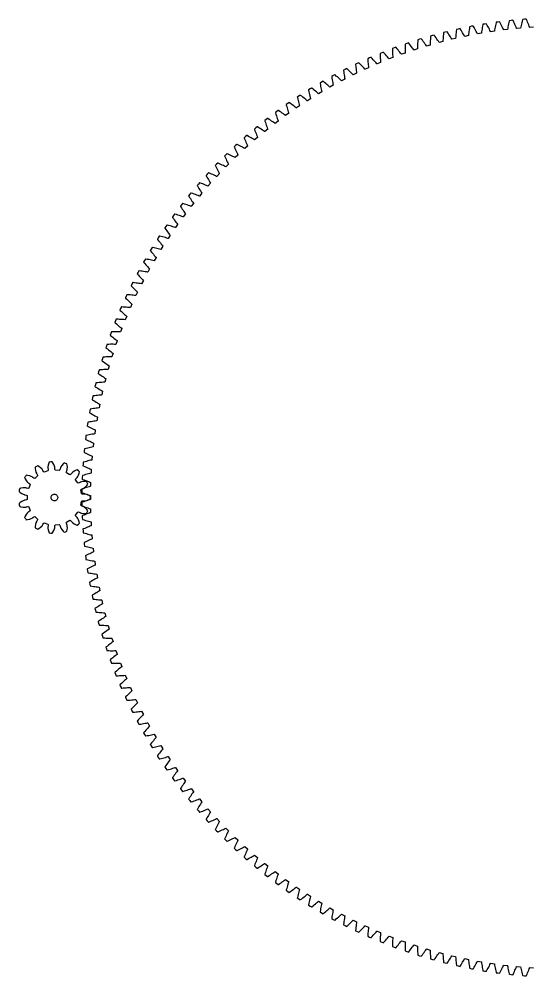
# Model space of a CAD drawing. Extents: x 274.8 to 331.4, y -24.9 to 28.2.
# Drawn here: x 274.8 to 303.1, y -24.8 to 28.1 of the extents above; entities that cross this region are included whole.
import ezdxf

# ---------------------------------------------------------------- set-up
doc = ezdxf.new("R2010")
doc.units = 0
doc.header["$MEASUREMENT"] = 0
doc.layers.add('OpenJsCad', color=7, linetype='CONTINUOUS')

msp = doc.modelspace()

# ---------------------------------------------------------------- linework, layer by layer
at = {"layer": 'OpenJsCad'}
msp.add_lwpolyline([(303.283, 27.675), (303.074, 27.661), (303.072, 27.663), (303.07, 27.668), (303.044, 27.733), (303.016, 27.803), (302.986, 27.875), (302.955, 27.948), (302.922, 28.023), (302.888, 28.1), (302.879, 28.12), (302.779, 28.114), (302.68, 28.104), (302.674, 28.084), (302.652, 28.003), (302.631, 27.923), (302.612, 27.846), (302.593, 27.771), (302.576, 27.697), (302.561, 27.629), (302.559, 27.624), (302.557, 27.622), (302.349, 27.603), (302.346, 27.605), (302.344, 27.609), (302.316, 27.673), (302.286, 27.743), (302.254, 27.814), (302.221, 27.886), (302.186, 27.96), (302.15, 28.036), (302.14, 28.055), (302.041, 28.046), (301.942, 28.035), (301.937, 28.014), (301.917, 27.932), (301.898, 27.852), (301.881, 27.774), (301.865, 27.698), (301.85, 27.624), (301.836, 27.555), (301.835, 27.551), (301.833, 27.548), (301.625, 27.524), (301.622, 27.526), (301.62, 27.53), (301.591, 27.594), (301.558, 27.662), (301.525, 27.732), (301.49, 27.803), (301.453, 27.877), (301.414, 27.951), (301.404, 27.97), (301.305, 27.959), (301.207, 27.944), (301.202, 27.923), (301.184, 27.841), (301.168, 27.76), (301.153, 27.682), (301.138, 27.606), (301.125, 27.531), (301.114, 27.462), (301.112, 27.457), (301.111, 27.455), (300.904, 27.424), (300.901, 27.426), (300.898, 27.43), (300.867, 27.493), (300.833, 27.561), (300.798, 27.63), (300.761, 27.7), (300.722, 27.772), (300.681, 27.846), (300.67, 27.865), (300.572, 27.85), (300.474, 27.833), (300.47, 27.812), (300.454, 27.729), (300.44, 27.648), (300.427, 27.57), (300.415, 27.493), (300.404, 27.418), (300.395, 27.349), (300.393, 27.344), (300.391, 27.342), (300.186, 27.305), (300.183, 27.307), (300.18, 27.311), (300.147, 27.373), (300.111, 27.439), (300.074, 27.507), (300.035, 27.577), (299.994, 27.648), (299.951, 27.72), (299.94, 27.739), (299.842, 27.722), (299.744, 27.702), (299.741, 27.68), (299.728, 27.597), (299.716, 27.516), (299.705, 27.437), (299.695, 27.36), (299.686, 27.285), (299.679, 27.215), (299.678, 27.211), (299.676, 27.208), (299.471, 27.166), (299.468, 27.168), (299.465, 27.171), (299.431, 27.233), (299.393, 27.298), (299.354, 27.365), (299.313, 27.433), (299.27, 27.503), (299.225, 27.574), (299.214, 27.593), (299.116, 27.573), (299.019, 27.55), (299.016, 27.528), (299.005, 27.445), (298.996, 27.364), (298.987, 27.284), (298.979, 27.207), (298.973, 27.132), (298.967, 27.062), (298.966, 27.057), (298.964, 27.055), (298.761, 27.007), (298.758, 27.008), (298.755, 27.012), (298.719, 27.072), (298.679, 27.137), (298.638, 27.202), (298.595, 27.27), (298.55, 27.338), (298.503, 27.408), (298.491, 27.426), (298.394, 27.403), (298.298, 27.378), (298.296, 27.356), (298.287, 27.273), (298.28, 27.191), (298.274, 27.112), (298.268, 27.034), (298.263, 26.959), (298.26, 26.889), (298.259, 26.884), (298.257, 26.881), (298.055, 26.828), (298.052, 26.829), (298.049, 26.833), (298.011, 26.892), (297.97, 26.955), (297.927, 27.02), (297.882, 27.086), (297.835, 27.153), (297.787, 27.222), (297.774, 27.239), (297.678, 27.214), (297.582, 27.186), (297.58, 27.164), (297.574, 27.08), (297.569, 26.999), (297.565, 26.919), (297.562, 26.841), (297.559, 26.766), (297.557, 26.696), (297.557, 26.691), (297.555, 26.688), (297.355, 26.629), (297.352, 26.631), (297.348, 26.634), (297.309, 26.692), (297.266, 26.754), (297.221, 26.818), (297.174, 26.882), (297.126, 26.948), (297.075, 27.016), (297.062, 27.033), (296.967, 27.005), (296.872, 26.974), (296.871, 26.952), (296.867, 26.868), (296.864, 26.786), (296.862, 26.707), (296.861, 26.629), (296.861, 26.554), (296.861, 26.483), (296.86, 26.478), (296.859, 26.476), (296.66, 26.411), (296.657, 26.412), (296.654, 26.416), (296.613, 26.473), (296.568, 26.534), (296.521, 26.596), (296.473, 26.659), (296.422, 26.724), (296.37, 26.79), (296.357, 26.806), (296.262, 26.776), (296.168, 26.742), (296.167, 26.721), (296.166, 26.637), (296.166, 26.555), (296.166, 26.475), (296.167, 26.397), (296.168, 26.322), (296.171, 26.252), (296.17, 26.247), (296.169, 26.244), (295.972, 26.174), (295.969, 26.175), (295.965, 26.178), (295.923, 26.234), (295.876, 26.294), (295.828, 26.355), (295.778, 26.417), (295.726, 26.48), (295.671, 26.544), (295.657, 26.56), (295.564, 26.527), (295.471, 26.491), (295.471, 26.469), (295.472, 26.385), (295.474, 26.303), (295.476, 26.224), (295.479, 26.146), (295.483, 26.071), (295.487, 26.001), (295.487, 25.996), (295.485, 25.993), (295.29, 25.917), (295.288, 25.918), (295.284, 25.922), (295.24, 25.976), (295.192, 26.035), (295.142, 26.094), (295.09, 26.155), (295.036, 26.216), (294.98, 26.279), (294.965, 26.295), (294.872, 26.259), (294.781, 26.22), (294.781, 26.199), (294.785, 26.115), (294.789, 26.033), (294.793, 25.953), (294.799, 25.876), (294.805, 25.801), (294.811, 25.731), (294.81, 25.726), (294.809, 25.723), (294.616, 25.642), (294.614, 25.643), (294.61, 25.646), (294.564, 25.7), (294.514, 25.756), (294.463, 25.814), (294.409, 25.873), (294.354, 25.934), (294.296, 25.995), (294.281, 26.01), (294.189, 25.972), (294.098, 25.931), (294.1, 25.909), (294.105, 25.825), (294.112, 25.743), (294.119, 25.664), (294.126, 25.587), (294.134, 25.512), (294.142, 25.442), (294.142, 25.437), (294.141, 25.434), (293.951, 25.348), (293.948, 25.349), (293.944, 25.352), (293.897, 25.404), (293.845, 25.459), (293.792, 25.516), (293.737, 25.573), (293.68, 25.632), (293.62, 25.692), (293.605, 25.707), (293.514, 25.666), (293.425, 25.622), (293.427, 25.6), (293.435, 25.517), (293.443, 25.435), (293.452, 25.356), (293.462, 25.279), (293.472, 25.204), (293.482, 25.135), (293.482, 25.13), (293.481, 25.127), (293.293, 25.035), (293.29, 25.036), (293.286, 25.039), (293.238, 25.09), (293.185, 25.144), (293.13, 25.199), (293.073, 25.255), (293.014, 25.312), (292.953, 25.37), (292.938, 25.384), (292.848, 25.341), (292.76, 25.294), (292.762, 25.273), (292.773, 25.19), (292.784, 25.108), (292.795, 25.029), (292.807, 24.953), (292.819, 24.878), (292.831, 24.809), (292.831, 24.804), (292.83, 24.801), (292.645, 24.704), (292.642, 24.705), (292.638, 24.708), (292.588, 24.757), (292.533, 24.81), (292.477, 24.863), (292.419, 24.918), (292.358, 24.973), (292.296, 25.029), (292.279, 25.043), (292.191, 24.997), (292.104, 24.949), (292.107, 24.927), (292.12, 24.844), (292.133, 24.763), (292.147, 24.685), (292.161, 24.608), (292.175, 24.534), (292.189, 24.465), (292.189, 24.46), (292.188, 24.457), (292.006, 24.355), (292.003, 24.356), (291.999, 24.359), (291.947, 24.407), (291.891, 24.458), (291.834, 24.51), (291.774, 24.562), (291.712, 24.616), (291.648, 24.67), (291.631, 24.684), (291.544, 24.636), (291.459, 24.585), (291.462, 24.563), (291.477, 24.481), (291.493, 24.4), (291.508, 24.322), (291.524, 24.246), (291.541, 24.172), (291.557, 24.104), (291.557, 24.099), (291.556, 24.096), (291.377, 23.989), (291.374, 23.99), (291.369, 23.992), (291.317, 24.039), (291.26, 24.088), (291.2, 24.138), (291.139, 24.189), (291.076, 24.241), (291.01, 24.294), (290.993, 24.307), (290.908, 24.256), (290.823, 24.203), (290.828, 24.182), (290.845, 24.099), (290.863, 24.019), (290.881, 23.942), (290.899, 23.866), (290.917, 23.793), (290.935, 23.725), (290.935, 23.72), (290.935, 23.717), (290.758, 23.605), (290.755, 23.606), (290.751, 23.608), (290.697, 23.653), (290.638, 23.701), (290.578, 23.749), (290.515, 23.799), (290.45, 23.849), (290.383, 23.9), (290.366, 23.912), (290.282, 23.859), (290.199, 23.803), (290.204, 23.782), (290.224, 23.7), (290.243, 23.621), (290.264, 23.544), (290.284, 23.469), (290.304, 23.396), (290.324, 23.329), (290.324, 23.324), (290.324, 23.321), (290.15, 23.204), (290.147, 23.204), (290.143, 23.207), (290.088, 23.25), (290.028, 23.296), (289.966, 23.343), (289.902, 23.391), (289.836, 23.439), (289.768, 23.488), (289.75, 23.5), (289.667, 23.445), (289.586, 23.387), (289.592, 23.366), (289.614, 23.284), (289.636, 23.206), (289.658, 23.129), (289.68, 23.055), (289.703, 22.983), (289.724, 22.916), (289.725, 22.911), (289.724, 22.908), (289.554, 22.786), (289.551, 22.786), (289.547, 22.789), (289.491, 22.831), (289.429, 22.875), (289.366, 22.92), (289.301, 22.966), (289.233, 23.012), (289.164, 23.059), (289.146, 23.071), (289.065, 23.013), (288.985, 22.953), (288.991, 22.932), (289.015, 22.852), (289.04, 22.773), (289.064, 22.697), (289.088, 22.624), (289.113, 22.552), (289.136, 22.486), (289.137, 22.481), (289.137, 22.478), (288.97, 22.352), (288.967, 22.352), (288.963, 22.354), (288.905, 22.395), (288.843, 22.437), (288.778, 22.481), (288.712, 22.524), (288.643, 22.569), (288.572, 22.614), (288.554, 22.625), (288.474, 22.565), (288.397, 22.502), (288.403, 22.482), (288.43, 22.402), (288.456, 22.325), (288.482, 22.249), (288.509, 22.176), (288.535, 22.106), (288.56, 22.04), (288.562, 22.035), (288.561, 22.032), (288.398, 21.901), (288.395, 21.901), (288.391, 21.903), (288.332, 21.942), (288.269, 21.983), (288.203, 22.025), (288.135, 22.067), (288.065, 22.109), (287.993, 22.152), (287.974, 22.163), (287.897, 22.101), (287.821, 22.036), (287.828, 22.016), (287.856, 21.936), (287.885, 21.86), (287.914, 21.785), (287.942, 21.713), (287.97, 21.643), (287.997, 21.578), (287.999, 21.573), (287.998, 21.57), (287.839, 21.435), (287.836, 21.435), (287.832, 21.437), (287.772, 21.474), (287.707, 21.513), (287.641, 21.553), (287.572, 21.593), (287.5, 21.633), (287.427, 21.674), (287.408, 21.685), (287.332, 21.62), (287.258, 21.553), (287.266, 21.533), (287.297, 21.455), (287.327, 21.379), (287.358, 21.305), (287.388, 21.234), (287.419, 21.165), (287.448, 21.101), (287.449, 21.096), (287.449, 21.093), (287.293, 20.953), (287.29, 20.953), (287.286, 20.955), (287.225, 20.99), (287.159, 21.028), (287.092, 21.065), (287.021, 21.104), (286.949, 21.142), (286.875, 21.181), (286.855, 21.191), (286.781, 21.124), (286.709, 21.055), (286.717, 21.035), (286.75, 20.958), (286.783, 20.883), (286.816, 20.81), (286.848, 20.74), (286.881, 20.672), (286.911, 20.608), (286.913, 20.604), (286.913, 20.601), (286.761, 20.456), (286.758, 20.456), (286.753, 20.458), (286.692, 20.492), (286.625, 20.527), (286.556, 20.563), (286.485, 20.599), (286.412, 20.636), (286.336, 20.672), (286.317, 20.682), (286.245, 20.613), (286.174, 20.542), (286.183, 20.523), (286.218, 20.446), (286.253, 20.372), (286.288, 20.3), (286.322, 20.231), (286.356, 20.163), (286.389, 20.101), (286.39, 20.096), (286.39, 20.093), (286.243, 19.945), (286.24, 19.945), (286.235, 19.946), (286.173, 19.978), (286.105, 20.012), (286.035, 20.046), (285.963, 20.08), (285.889, 20.114), (285.812, 20.149), (285.792, 20.158), (285.722, 20.087), (285.654, 20.014), (285.663, 19.995), (285.701, 19.92), (285.738, 19.847), (285.774, 19.776), (285.811, 19.707), (285.847, 19.641), (285.881, 19.579), (285.883, 19.575), (285.883, 19.572), (285.739, 19.419), (285.736, 19.419), (285.732, 19.42), (285.668, 19.451), (285.6, 19.482), (285.529, 19.514), (285.456, 19.546), (285.381, 19.579), (285.303, 19.611), (285.283, 19.619), (285.215, 19.547), (285.149, 19.472), (285.159, 19.453), (285.198, 19.379), (285.237, 19.307), (285.276, 19.237), (285.314, 19.169), (285.352, 19.104), (285.387, 19.044), (285.389, 19.039), (285.389, 19.036), (285.251, 18.88), (285.248, 18.879), (285.243, 18.881), (285.179, 18.909), (285.109, 18.939), (285.038, 18.969), (284.964, 18.999), (284.888, 19.029), (284.809, 19.059), (284.789, 19.067), (284.723, 18.993), (284.659, 18.916), (284.669, 18.897), (284.711, 18.824), (284.752, 18.753), (284.792, 18.685), (284.832, 18.618), (284.872, 18.554), (284.909, 18.494), (284.911, 18.49), (284.912, 18.487), (284.777, 18.327), (284.774, 18.326), (284.769, 18.327), (284.704, 18.354), (284.634, 18.382), (284.562, 18.41), (284.487, 18.438), (284.41, 18.466), (284.331, 18.494), (284.31, 18.501), (284.246, 18.425), (284.184, 18.347), (284.195, 18.328), (284.239, 18.256), (284.282, 18.186), (284.324, 18.119), (284.366, 18.053), (284.408, 17.99), (284.447, 17.932), (284.449, 17.928), (284.449, 17.924), (284.319, 17.761), (284.316, 17.76), (284.311, 17.761), (284.246, 17.786), (284.175, 17.812), (284.102, 17.838), (284.026, 17.864), (283.948, 17.89), (283.868, 17.916), (283.848, 17.922), (283.786, 17.844), (283.726, 17.764), (283.738, 17.746), (283.783, 17.675), (283.828, 17.607), (283.872, 17.54), (283.916, 17.476), (283.959, 17.414), (284, 17.357), (284.002, 17.353), (284.003, 17.349), (283.877, 17.182), (283.874, 17.182), (283.87, 17.182), (283.803, 17.205), (283.732, 17.229), (283.658, 17.253), (283.582, 17.277), (283.503, 17.301), (283.422, 17.324), (283.402, 17.33), (283.342, 17.25), (283.284, 17.169), (283.297, 17.151), (283.344, 17.082), (283.391, 17.014), (283.437, 16.949), (283.482, 16.886), (283.527, 16.826), (283.57, 16.77), (283.572, 16.765), (283.572, 16.762), (283.452, 16.591), (283.449, 16.591), (283.444, 16.592), (283.377, 16.613), (283.305, 16.634), (283.23, 16.656), (283.153, 16.678), (283.074, 16.699), (282.993, 16.721), (282.972, 16.726), (282.915, 16.645), (282.86, 16.562), (282.872, 16.544), (282.921, 16.476), (282.97, 16.41), (283.018, 16.346), (283.065, 16.285), (283.112, 16.225), (283.156, 16.17), (283.158, 16.166), (283.159, 16.163), (283.043, 15.989), (283.04, 15.988), (283.035, 15.989), (282.967, 16.008), (282.895, 16.028), (282.82, 16.048), (282.742, 16.067), (282.663, 16.087), (282.581, 16.106), (282.56, 16.11), (282.505, 16.027), (282.452, 15.943), (282.465, 15.926), (282.516, 15.859), (282.566, 15.794), (282.616, 15.732), (282.665, 15.672), (282.713, 15.614), (282.759, 15.56), (282.761, 15.556), (282.762, 15.553), (282.651, 15.375), (282.648, 15.375), (282.643, 15.375), (282.575, 15.392), (282.502, 15.41), (282.426, 15.428), (282.348, 15.445), (282.268, 15.462), (282.186, 15.479), (282.165, 15.483), (282.112, 15.399), (282.061, 15.313), (282.075, 15.296), (282.128, 15.231), (282.18, 15.168), (282.232, 15.107), (282.282, 15.048), (282.332, 14.991), (282.379, 14.939), (282.382, 14.935), (282.382, 14.932), (282.276, 14.751), (282.273, 14.75), (282.269, 14.751), (282.2, 14.766), (282.126, 14.782), (282.05, 14.797), (281.972, 14.813), (281.891, 14.827), (281.808, 14.842), (281.787, 14.845), (281.737, 14.759), (281.689, 14.672), (281.703, 14.656), (281.757, 14.592), (281.811, 14.53), (281.865, 14.471), (281.917, 14.413), (281.968, 14.358), (282.017, 14.307), (282.019, 14.303), (282.02, 14.3), (281.919, 14.117), (281.916, 14.116), (281.912, 14.116), (281.843, 14.13), (281.768, 14.143), (281.692, 14.157), (281.613, 14.17), (281.532, 14.182), (281.449, 14.194), (281.428, 14.197), (281.38, 14.11), (281.334, 14.021), (281.348, 14.005), (281.405, 13.943), (281.461, 13.883), (281.516, 13.825), (281.569, 13.769), (281.622, 13.715), (281.672, 13.666), (281.675, 13.662), (281.676, 13.659), (281.58, 13.473), (281.577, 13.472), (281.572, 13.472), (281.503, 13.483), (281.428, 13.495), (281.352, 13.506), (281.273, 13.517), (281.191, 13.527), (281.108, 13.537), (281.086, 13.539), (281.041, 13.451), (280.998, 13.361), (281.013, 13.345), (281.071, 13.285), (281.128, 13.226), (281.185, 13.17), (281.24, 13.115), (281.294, 13.063), (281.345, 13.015), (281.349, 13.011), (281.349, 13.008), (281.259, 12.819), (281.256, 12.818), (281.251, 12.818), (281.182, 12.828), (281.107, 12.837), (281.03, 12.846), (280.95, 12.855), (280.869, 12.863), (280.785, 12.87), (280.764, 12.872), (280.721, 12.782), (280.68, 12.691), (280.695, 12.676), (280.755, 12.617), (280.814, 12.56), (280.872, 12.505), (280.929, 12.453), (280.985, 12.402), (281.037, 12.355), (281.04, 12.351), (281.041, 12.348), (280.956, 12.157), (280.954, 12.156), (280.949, 12.156), (280.879, 12.163), (280.804, 12.171), (280.726, 12.178), (280.647, 12.184), (280.565, 12.19), (280.481, 12.195), (280.46, 12.196), (280.419, 12.105), (280.381, 12.013), (280.397, 11.998), (280.458, 11.941), (280.519, 11.886), (280.578, 11.833), (280.637, 11.781), (280.694, 11.732), (280.748, 11.687), (280.751, 11.683), (280.752, 11.68), (280.672, 11.487), (280.669, 11.486), (280.665, 11.485), (280.595, 11.491), (280.519, 11.496), (280.442, 11.501), (280.362, 11.505), (280.28, 11.509), (280.196, 11.512), (280.175, 11.512), (280.137, 11.42), (280.101, 11.327), (280.117, 11.312), (280.181, 11.257), (280.243, 11.203), (280.304, 11.152), (280.363, 11.102), (280.422, 11.055), (280.477, 11.011), (280.48, 11.007), (280.481, 11.004), (280.407, 10.809), (280.404, 10.808), (280.399, 10.807), (280.329, 10.811), (280.254, 10.814), (280.176, 10.817), (280.096, 10.819), (280.015, 10.82), (279.93, 10.82), (279.909, 10.82), (279.873, 10.727), (279.841, 10.633), (279.857, 10.619), (279.922, 10.565), (279.985, 10.514), (280.048, 10.464), (280.109, 10.416), (280.169, 10.37), (280.225, 10.328), (280.228, 10.324), (280.23, 10.321), (280.161, 10.124), (280.158, 10.122), (280.153, 10.122), (280.083, 10.124), (280.007, 10.125), (279.93, 10.125), (279.85, 10.125), (279.768, 10.124), (279.684, 10.122), (279.662, 10.121), (279.63, 10.027), (279.6, 9.932), (279.616, 9.919), (279.683, 9.867), (279.748, 9.817), (279.811, 9.769), (279.874, 9.723), (279.935, 9.678), (279.992, 9.638), (279.996, 9.634), (279.997, 9.631), (279.934, 9.432), (279.931, 9.431), (279.926, 9.43), (279.856, 9.43), (279.78, 9.429), (279.703, 9.427), (279.623, 9.424), (279.541, 9.421), (279.457, 9.417), (279.436, 9.416), (279.406, 9.321), (279.378, 9.225), (279.395, 9.212), (279.463, 9.162), (279.529, 9.114), (279.594, 9.067), (279.658, 9.023), (279.72, 8.98), (279.779, 8.941), (279.782, 8.938), (279.784, 8.935), (279.726, 8.734), (279.723, 8.733), (279.719, 8.732), (279.648, 8.73), (279.573, 8.727), (279.495, 8.723), (279.416, 8.718), (279.334, 8.712), (279.25, 8.706), (279.229, 8.704), (279.201, 8.608), (279.176, 8.512), (279.194, 8.499), (279.263, 8.451), (279.331, 8.405), (279.397, 8.36), (279.462, 8.318), (279.525, 8.277), (279.585, 8.239), (279.589, 8.236), (279.59, 8.234), (279.538, 8.031), (279.535, 8.029), (279.531, 8.028), (279.46, 8.024), (279.385, 8.019), (279.308, 8.013), (279.228, 8.006), (279.147, 7.998), (279.063, 7.989), (279.042, 7.987), (279.017, 7.89), (278.995, 7.793), (279.013, 7.781), (279.083, 7.735), (279.152, 7.691), (279.22, 7.648), (279.286, 7.607), (279.35, 7.568), (279.411, 7.532), (279.414, 7.529), (279.416, 7.527), (279.37, 7.323), (279.367, 7.321), (279.362, 7.32), (279.292, 7.314), (279.217, 7.307), (279.14, 7.298), (279.061, 7.289), (278.98, 7.279), (278.896, 7.268), (278.875, 7.265), (278.853, 7.167), (278.833, 7.07), (278.852, 7.058), (278.923, 7.014), (278.993, 6.972), (279.062, 6.931), (279.129, 6.892), (279.195, 6.855), (279.256, 6.821), (279.26, 6.818), (279.262, 6.815), (279.221, 6.61), (279.219, 6.608), (279.214, 6.607), (279.144, 6.599), (279.069, 6.59), (278.992, 6.579), (278.913, 6.568), (278.832, 6.555), (278.749, 6.542), (278.728, 6.538), (278.709, 6.44), (278.692, 6.342), (278.711, 6.331), (278.784, 6.289), (278.855, 6.249), (278.925, 6.21), (278.993, 6.173), (279.059, 6.137), (279.122, 6.105), (279.126, 6.102), (279.128, 6.1), (279.093, 5.893), (279.09, 5.892), (279.085, 5.89), (279.016, 5.88), (278.941, 5.869), (278.865, 5.856), (278.786, 5.843), (278.706, 5.828), (278.623, 5.812), (278.602, 5.808), (278.585, 5.71), (278.571, 5.611), (278.59, 5.6), (278.664, 5.56), (278.736, 5.522), (278.807, 5.485), (278.877, 5.45), (278.944, 5.417), (279.007, 5.386), (279.011, 5.383), (279.013, 5.381), (278.984, 5.174), (278.982, 5.172), (278.977, 5.17), (278.908, 5.158), (278.834, 5.145), (278.757, 5.13), (278.679, 5.114), (278.599, 5.097), (278.517, 5.079), (278.496, 5.074), (278.482, 4.976), (278.471, 4.877), (278.49, 4.867), (278.565, 4.829), (278.638, 4.792), (278.71, 4.757), (278.78, 4.724), (278.849, 4.693), (278.913, 4.664), (278.917, 4.661), (278.919, 4.659), (278.896, 4.451), (278.893, 4.449), (278.889, 4.447), (278.82, 4.433), (278.746, 4.418), (278.67, 4.401), (278.593, 4.383), (278.513, 4.364), (278.431, 4.343), (278.41, 4.338), (278.399, 4.239), (278.391, 4.14), (278.411, 4.13), (278.487, 4.094), (278.561, 4.06), (278.634, 4.027), (278.705, 3.996), (278.774, 3.966), (278.839, 3.939), (278.843, 3.937), (278.845, 3.935), (278.828, 3.726), (278.825, 3.724), (278.821, 3.722), (278.752, 3.707), (278.679, 3.689), (278.604, 3.67), (278.526, 3.65), (278.447, 3.628), (278.366, 3.606), (278.346, 3.6), (278.337, 3.5), (278.332, 3.401), (278.352, 3.392), (278.429, 3.358), (278.504, 3.326), (278.577, 3.295), (278.649, 3.266), (278.72, 3.238), (278.785, 3.213), (278.789, 3.211), (278.791, 3.209), (278.78, 3), (278.778, 2.998), (278.773, 2.996), (278.705, 2.978), (278.632, 2.958), (278.557, 2.937), (278.481, 2.915), (278.402, 2.891), (278.322, 2.866), (278.302, 2.86), (278.296, 2.76), (278.293, 2.661), (278.313, 2.652), (278.391, 2.621), (278.467, 2.591), (278.542, 2.562), (278.614, 2.535), (278.685, 2.509), (278.752, 2.486), (278.756, 2.484), (278.758, 2.481), (278.752, 2.272), (278.75, 2.27), (278.746, 2.268), (278.678, 2.248), (278.606, 2.227), (278.532, 2.204), (278.456, 2.179), (278.378, 2.153), (278.298, 2.126), (278.278, 2.119), (278.278, 2.119), (278.275, 2.019), (278.275, 1.92), (278.295, 1.912), (278.374, 1.883), (278.451, 1.855), (278.526, 1.828), (278.6, 1.803), (278.672, 1.779), (278.738, 1.758), (278.743, 1.756), (278.745, 1.753), (278.745, 1.544), (278.743, 1.542), (278.738, 1.54), (278.672, 1.518), (278.6, 1.495), (278.526, 1.47), (278.451, 1.443), (278.374, 1.415), (278.295, 1.386), (278.275, 1.378), (278.275, 1.278), (278.278, 1.179), (278.298, 1.171), (278.378, 1.144), (278.456, 1.118), (278.532, 1.094), (278.606, 1.071), (278.678, 1.049), (278.746, 1.03), (278.75, 1.028), (278.752, 1.025), (278.758, 0.816), (278.756, 0.814), (278.752, 0.812), (278.685, 0.788), (278.614, 0.763), (278.542, 0.736), (278.467, 0.707), (278.391, 0.677), (278.313, 0.645), (278.293, 0.637), (278.296, 0.537), (278.302, 0.438), (278.322, 0.431), (278.402, 0.406), (278.481, 0.383), (278.557, 0.36), (278.632, 0.339), (278.705, 0.32), (278.773, 0.302), (278.778, 0.3), (278.78, 0.298), (278.791, 0.089), (278.789, 0.087), (278.785, 0.084), (278.72, 0.059), (278.649, 0.031), (278.577, 0.002), (278.504, -0.028), (278.429, -0.061), (278.352, -0.094), (278.332, -0.103), (278.337, -0.203), (278.346, -0.302), (278.366, -0.308), (278.447, -0.331), (278.526, -0.352), (278.604, -0.372), (278.679, -0.391), (278.752, -0.409), (278.821, -0.425), (278.825, -0.426), (278.828, -0.429), (278.845, -0.637), (278.843, -0.639), (278.839, -0.642), (278.774, -0.669), (278.705, -0.698), (278.634, -0.73), (278.561, -0.762), (278.487, -0.797), (278.411, -0.833), (278.391, -0.842), (278.399, -0.941), (278.41, -1.04), (278.431, -1.046), (278.513, -1.066), (278.593, -1.085), (278.67, -1.103), (278.746, -1.12), (278.82, -1.136), (278.889, -1.15), (278.893, -1.151), (278.896, -1.153), (278.919, -1.361), (278.917, -1.364), (278.913, -1.366), (278.849, -1.395), (278.78, -1.427), (278.71, -1.46), (278.638, -1.495), (278.565, -1.531), (278.49, -1.569), (278.471, -1.579), (278.482, -1.678), (278.496, -1.777), (278.517, -1.781), (278.599, -1.8), (278.679, -1.817), (278.757, -1.832), (278.834, -1.847), (278.908, -1.861), (278.977, -1.873), (278.982, -1.874), (278.984, -1.876), (279.013, -2.083), (279.011, -2.086), (279.007, -2.088), (278.944, -2.119), (278.877, -2.152), (278.807, -2.187), (278.736, -2.224), (278.664, -2.263), (278.59, -2.303), (278.571, -2.313), (278.585, -2.412), (278.602, -2.51), (278.623, -2.514), (278.706, -2.53), (278.786, -2.545), (278.865, -2.559), (278.941, -2.571), (279.016, -2.583), (279.085, -2.593), (279.09, -2.594), (279.093, -2.596), (279.128, -2.802), (279.126, -2.805), (279.122, -2.807), (279.059, -2.84), (278.993, -2.875), (278.925, -2.912), (278.855, -2.951), (278.784, -2.991), (278.711, -3.033), (278.692, -3.044), (278.709, -3.143), (278.728, -3.24), (278.749, -3.244), (278.832, -3.258), (278.913, -3.27), (278.992, -3.282), (279.069, -3.292), (279.144, -3.301), (279.214, -3.309), (279.219, -3.311), (279.221, -3.312), (279.262, -3.518), (279.26, -3.52), (279.256, -3.523), (279.195, -3.557), (279.129, -3.594), (279.062, -3.633), (278.993, -3.674), (278.923, -3.716), (278.852, -3.76), (278.833, -3.772), (278.853, -3.87), (278.875, -3.967), (278.896, -3.97), (278.98, -3.981), (279.061, -3.991), (279.14, -4.001), (279.217, -4.009), (279.292, -4.016), (279.362, -4.022), (279.367, -4.023), (279.37, -4.025), (279.416, -4.229), (279.414, -4.232), (279.411, -4.235), (279.35, -4.271), (279.286, -4.31), (279.22, -4.35), (279.152, -4.393), (279.083, -4.437), (279.013, -4.483), (278.995, -4.495), (279.017, -4.593), (279.042, -4.689), (279.063, -4.692), (279.147, -4.7), (279.228, -4.708), (279.308, -4.715), (279.385, -4.721), (279.46, -4.727), (279.531, -4.731), (279.535, -4.732), (279.538, -4.733), (279.59, -4.936), (279.589, -4.939), (279.585, -4.942), (279.525, -4.979), (279.462, -5.02), (279.397, -5.063), (279.331, -5.107), (279.263, -5.153), (279.194, -5.201), (279.176, -5.214), (279.201, -5.31), (279.229, -5.406), (279.25, -5.408), (279.334, -5.415), (279.416, -5.42), (279.495, -5.425), (279.573, -5.429), (279.648, -5.432), (279.719, -5.434), (279.723, -5.435), (279.726, -5.437), (279.784, -5.638), (279.782, -5.64), (279.779, -5.644), (279.72, -5.683), (279.658, -5.725), (279.594, -5.77), (279.529, -5.816), (279.463, -5.864), (279.395, -5.914), (279.378, -5.927), (279.406, -6.023), (279.436, -6.118), (279.457, -6.119), (279.541, -6.123), (279.623, -6.127), (279.703, -6.129), (279.78, -6.131), (279.856, -6.132), (279.926, -6.132), (279.931, -6.133), (279.934, -6.134), (279.997, -6.334), (279.996, -6.337), (279.992, -6.34), (279.935, -6.381), (279.874, -6.425), (279.811, -6.471), (279.748, -6.519), (279.683, -6.569), (279.616, -6.621), (279.6, -6.634), (279.63, -6.729), (279.662, -6.824), (279.684, -6.824), (279.768, -6.826), (279.85, -6.827), (279.93, -6.827), (280.007, -6.827), (280.083, -6.826), (280.153, -6.824), (280.158, -6.825), (280.161, -6.826), (280.23, -7.024), (280.228, -7.026), (280.225, -7.03), (280.169, -7.072), (280.109, -7.118), (280.048, -7.166), (279.985, -7.216), (279.922, -7.268), (279.857, -7.321), (279.841, -7.335), (279.873, -7.429), (279.909, -7.523), (279.93, -7.523), (280.015, -7.522), (280.096, -7.521), (280.176, -7.519), (280.254, -7.516), (280.329, -7.513), (280.399, -7.51), (280.404, -7.51), (280.407, -7.511), (280.481, -7.707), (280.48, -7.71), (280.477, -7.713), (280.422, -7.757), (280.363, -7.805), (280.304, -7.854), (280.243, -7.906), (280.181, -7.959), (280.117, -8.015), (280.101, -8.029), (280.137, -8.122), (280.175, -8.214), (280.196, -8.214), (280.28, -8.211), (280.362, -8.208), (280.442, -8.203), (280.519, -8.199), (280.595, -8.193), (280.665, -8.188), (280.669, -8.188), (280.672, -8.189), (280.752, -8.383), (280.751, -8.385), (280.748, -8.389), (280.694, -8.435), (280.637, -8.484), (280.578, -8.535), (280.519, -8.588), (280.458, -8.643), (280.397, -8.701), (280.381, -8.715), (280.419, -8.808), (280.46, -8.899), (280.481, -8.897), (280.565, -8.892), (280.647, -8.887), (280.726, -8.88), (280.804, -8.873), (280.879, -8.866), (280.949, -8.858), (280.954, -8.858), (280.956, -8.86), (281.041, -9.051), (281.04, -9.053), (281.037, -9.057), (280.985, -9.104), (280.929, -9.155), (280.872, -9.208), (280.814, -9.263), (280.755, -9.319), (280.695, -9.378), (280.68, -9.394), (280.721, -9.485), (280.764, -9.575), (280.785, -9.573), (280.869, -9.565), (280.95, -9.557), (281.03, -9.549), (281.107, -9.54), (281.182, -9.53), (281.251, -9.521), (281.256, -9.521), (281.259, -9.522), (281.349, -9.71), (281.349, -9.713), (281.345, -9.717), (281.294, -9.765), (281.24, -9.818), (281.185, -9.872), (281.128, -9.928), (281.071, -9.987), (281.013, -10.048), (280.998, -10.063), (281.041, -10.153), (281.086, -10.242), (281.108, -10.239), (281.191, -10.23), (281.273, -10.219), (281.352, -10.208), (281.428, -10.197), (281.503, -10.186), (281.572, -10.174), (281.577, -10.174), (281.58, -10.175), (281.676, -10.361), (281.675, -10.364), (281.672, -10.368), (281.622, -10.418), (281.569, -10.471), (281.516, -10.527), (281.461, -10.585), (281.405, -10.645), (281.348, -10.708), (281.334, -10.724), (281.38, -10.812), (281.428, -10.9), (281.449, -10.897), (281.532, -10.885), (281.613, -10.872), (281.692, -10.859), (281.768, -10.846), (281.843, -10.832), (281.912, -10.819), (281.916, -10.818), (281.919, -10.819), (282.02, -11.002), (282.019, -11.005), (282.017, -11.009), (281.968, -11.06), (281.917, -11.116), (281.865, -11.173), (281.811, -11.233), (281.757, -11.294), (281.703, -11.358), (281.689, -11.375), (281.737, -11.462), (281.787, -11.548), (281.808, -11.544), (281.891, -11.53), (281.972, -11.515), (282.05, -11.5), (282.126, -11.484), (282.2, -11.468), (282.269, -11.453), (282.273, -11.453), (282.276, -11.454), (282.382, -11.634), (282.382, -11.637), (282.379, -11.641), (282.332, -11.693), (282.282, -11.75), (282.232, -11.809), (282.18, -11.87), (282.128, -11.933), (282.075, -11.998), (282.061, -12.015), (282.112, -12.101), (282.165, -12.186), (282.186, -12.182), (282.268, -12.165), (282.348, -12.148), (282.426, -12.13), (282.502, -12.113), (282.575, -12.095), (282.643, -12.078), (282.648, -12.077), (282.651, -12.078), (282.762, -12.255), (282.761, -12.258), (282.759, -12.262), (282.713, -12.316), (282.665, -12.374), (282.616, -12.434), (282.566, -12.497), (282.516, -12.561), (282.465, -12.628), (282.452, -12.645), (282.505, -12.73), (282.56, -12.813), (282.581, -12.808), (282.663, -12.789), (282.742, -12.77), (282.82, -12.75), (282.895, -12.73), (282.967, -12.71), (283.035, -12.691), (283.04, -12.691), (283.043, -12.691), (283.159, -12.866), (283.158, -12.869), (283.156, -12.873), (283.112, -12.928), (283.065, -12.987), (283.018, -13.049), (282.97, -13.112), (282.921, -13.178), (282.872, -13.246), (282.86, -13.264), (282.915, -13.347), (282.972, -13.428), (282.993, -13.423), (283.074, -13.402), (283.153, -13.38), (283.23, -13.359), (283.305, -13.337), (283.377, -13.315), (283.444, -13.294), (283.449, -13.293), (283.452, -13.294), (283.572, -13.465), (283.572, -13.468), (283.57, -13.472), (283.527, -13.528), (283.482, -13.589), (283.437, -13.652), (283.391, -13.717), (283.344, -13.784), (283.297, -13.853), (283.284, -13.871), (283.342, -13.953), (283.402, -14.033), (283.422, -14.027), (283.503, -14.003), (283.582, -13.979), (283.658, -13.955), (283.732, -13.932), (283.803, -13.908), (283.87, -13.885), (283.874, -13.884), (283.877, -13.884), (284.003, -14.052), (284.002, -14.055), (284, -14.059), (283.959, -14.117), (283.916, -14.178), (283.872, -14.243), (283.828, -14.309), (283.783, -14.377), (283.738, -14.448), (283.726, -14.466), (283.786, -14.546), (283.848, -14.624), (283.868, -14.618), (283.948, -14.592), (284.026, -14.566), (284.102, -14.54), (284.175, -14.514), (284.246, -14.488), (284.311, -14.464), (284.316, -14.463), (284.319, -14.463), (284.449, -14.627), (284.449, -14.63), (284.447, -14.634), (284.408, -14.693), (284.366, -14.756), (284.324, -14.821), (284.282, -14.889), (284.239, -14.958), (284.195, -15.03), (284.184, -15.049), (284.246, -15.127), (284.31, -15.203), (284.331, -15.196), (284.41, -15.168), (284.487, -15.14), (284.562, -15.112), (284.634, -15.084), (284.704, -15.056), (284.769, -15.03), (284.774, -15.029), (284.777, -15.029), (284.912, -15.189), (284.911, -15.192), (284.909, -15.197), (284.872, -15.256), (284.832, -15.32), (284.792, -15.387), (284.752, -15.456), (284.711, -15.526), (284.669, -15.6), (284.659, -15.619), (284.723, -15.695), (284.789, -15.769), (284.809, -15.762), (284.888, -15.732), (284.964, -15.701), (285.038, -15.671), (285.109, -15.641), (285.179, -15.611), (285.243, -15.583), (285.248, -15.582), (285.251, -15.582), (285.389, -15.738), (285.389, -15.741), (285.387, -15.746), (285.352, -15.806), (285.314, -15.872), (285.276, -15.939), (285.237, -16.009), (285.198, -16.081), (285.159, -16.155), (285.149, -16.175), (285.215, -16.249), (285.283, -16.322), (285.303, -16.314), (285.381, -16.281), (285.456, -16.249), (285.529, -16.217), (285.6, -16.185), (285.668, -16.153), (285.732, -16.123), (285.736, -16.121), (285.739, -16.122), (285.883, -16.274), (285.883, -16.277), (285.881, -16.282), (285.847, -16.343), (285.811, -16.409), (285.774, -16.478), (285.738, -16.549), (285.701, -16.622), (285.663, -16.697), (285.654, -16.717), (285.722, -16.789), (285.792, -16.86), (285.812, -16.851), (285.889, -16.817), (285.963, -16.782), (286.035, -16.748), (286.105, -16.714), (286.173, -16.681), (286.235, -16.649), (286.24, -16.647), (286.243, -16.647), (286.39, -16.796), (286.39, -16.799), (286.389, -16.803), (286.356, -16.866), (286.322, -16.933), (286.288, -17.003), (286.253, -17.074), (286.218, -17.149), (286.183, -17.225), (286.174, -17.245), (286.245, -17.315), (286.317, -17.384), (286.336, -17.375), (286.412, -17.338), (286.485, -17.302), (286.556, -17.265), (286.625, -17.23), (286.692, -17.194), (286.753, -17.16), (286.758, -17.159), (286.761, -17.159), (286.913, -17.303), (286.913, -17.306), (286.911, -17.311), (286.881, -17.374), (286.848, -17.442), (286.816, -17.513), (286.783, -17.585), (286.75, -17.661), (286.717, -17.738), (286.709, -17.758), (286.781, -17.827), (286.855, -17.893), (286.875, -17.883), (286.949, -17.845), (287.021, -17.806), (287.092, -17.768), (287.159, -17.73), (287.225, -17.693), (287.286, -17.657), (287.29, -17.656), (287.293, -17.655), (287.449, -17.795), (287.449, -17.798), (287.448, -17.803), (287.419, -17.867), (287.388, -17.936), (287.358, -18.008), (287.327, -18.081), (287.297, -18.157), (287.266, -18.236), (287.258, -18.256), (287.332, -18.322), (287.408, -18.387), (287.427, -18.377), (287.5, -18.336), (287.572, -18.295), (287.641, -18.255), (287.707, -18.216), (287.772, -18.176), (287.832, -18.139), (287.836, -18.137), (287.839, -18.137), (287.998, -18.273), (287.999, -18.276), (287.997, -18.281), (287.97, -18.345), (287.942, -18.415), (287.914, -18.488), (287.885, -18.562), (287.856, -18.639), (287.828, -18.718), (287.821, -18.738), (287.897, -18.803), (287.974, -18.865), (287.993, -18.854), (288.065, -18.811), (288.135, -18.769), (288.203, -18.727), (288.269, -18.685), (288.332, -18.645), (288.391, -18.606), (288.395, -18.604), (288.398, -18.603), (288.561, -18.735), (288.562, -18.738), (288.56, -18.742), (288.535, -18.808), (288.509, -18.879), (288.482, -18.952), (288.456, -19.027), (288.43, -19.104), (288.403, -19.184), (288.397, -19.205), (288.474, -19.267), (288.554, -19.328), (288.572, -19.316), (288.643, -19.271), (288.712, -19.227), (288.778, -19.183), (288.843, -19.14), (288.905, -19.097), (288.963, -19.057), (288.967, -19.054), (288.97, -19.054), (289.137, -19.18), (289.137, -19.183), (289.136, -19.188), (289.113, -19.255), (289.088, -19.326), (289.064, -19.4), (289.04, -19.476), (289.015, -19.554), (288.991, -19.634), (288.985, -19.655), (289.065, -19.715), (289.146, -19.773), (289.164, -19.762), (289.233, -19.715), (289.301, -19.668), (289.366, -19.623), (289.429, -19.577), (289.491, -19.533), (289.547, -19.491), (289.551, -19.489), (289.554, -19.488), (289.724, -19.61), (289.725, -19.613), (289.724, -19.618), (289.703, -19.685), (289.68, -19.757), (289.658, -19.831), (289.636, -19.908), (289.614, -19.987), (289.592, -20.068), (289.586, -20.089), (289.667, -20.147), (289.75, -20.203), (289.768, -20.19), (289.836, -20.141), (289.902, -20.093), (289.966, -20.046), (290.028, -19.999), (290.088, -19.953), (290.143, -19.909), (290.147, -19.907), (290.15, -19.906), (290.324, -20.023), (290.324, -20.026), (290.324, -20.031), (290.304, -20.099), (290.284, -20.171), (290.264, -20.246), (290.243, -20.323), (290.224, -20.403), (290.204, -20.485), (290.199, -20.506), (290.282, -20.561), (290.366, -20.615), (290.383, -20.602), (290.45, -20.551), (290.515, -20.501), (290.578, -20.452), (290.638, -20.403), (290.697, -20.355), (290.751, -20.31), (290.755, -20.308), (290.758, -20.307), (290.935, -20.419), (290.935, -20.422), (290.935, -20.427), (290.917, -20.495), (290.899, -20.568), (290.881, -20.644), (290.863, -20.722), (290.845, -20.802), (290.828, -20.884), (290.823, -20.905), (290.908, -20.959), (290.993, -21.01), (291.01, -20.996), (291.076, -20.944), (291.139, -20.892), (291.2, -20.841), (291.26, -20.79), (291.317, -20.741), (291.369, -20.695), (291.374, -20.692), (291.377, -20.691), (291.556, -20.798), (291.557, -20.801), (291.557, -20.806), (291.541, -20.875), (291.524, -20.948), (291.508, -21.024), (291.493, -21.103), (291.477, -21.183), (291.462, -21.266), (291.459, -21.287), (291.544, -21.338), (291.631, -21.387), (291.648, -21.373), (291.712, -21.318), (291.774, -21.265), (291.834, -21.212), (291.891, -21.16), (291.947, -21.109), (291.999, -21.061), (292.003, -21.059), (292.006, -21.058), (292.188, -21.16), (292.189, -21.163), (292.189, -21.168), (292.175, -21.237), (292.161, -21.311), (292.147, -21.387), (292.133, -21.466), (292.12, -21.546), (292.107, -21.63), (292.104, -21.651), (292.191, -21.7), (292.279, -21.746), (292.296, -21.732), (292.358, -21.675), (292.419, -21.62), (292.477, -21.566), (292.533, -21.512), (292.588, -21.46), (292.638, -21.41), (292.642, -21.407), (292.645, -21.407), (292.83, -21.504), (292.831, -21.506), (292.831, -21.511), (292.819, -21.581), (292.807, -21.655), (292.795, -21.732), (292.784, -21.811), (292.773, -21.892), (292.762, -21.975), (292.76, -21.997), (292.848, -22.043), (292.938, -22.087), (292.953, -22.072), (293.014, -22.014), (293.073, -21.957), (293.13, -21.901), (293.185, -21.846), (293.238, -21.792), (293.286, -21.741), (293.29, -21.738), (293.293, -21.737), (293.481, -21.829), (293.482, -21.832), (293.482, -21.837), (293.472, -21.907), (293.462, -21.981), (293.452, -22.058), (293.443, -22.138), (293.435, -22.219), (293.427, -22.303), (293.425, -22.324), (293.514, -22.368), (293.605, -22.409), (293.62, -22.394), (293.68, -22.334), (293.737, -22.276), (293.792, -22.218), (293.845, -22.162), (293.897, -22.106), (293.944, -22.054), (293.948, -22.051), (293.951, -22.05), (294.141, -22.136), (294.142, -22.139), (294.142, -22.144), (294.134, -22.214), (294.126, -22.289), (294.119, -22.366), (294.112, -22.446), (294.105, -22.527), (294.1, -22.611), (294.098, -22.633), (294.189, -22.674), (294.281, -22.713), (294.296, -22.697), (294.354, -22.636), (294.409, -22.576), (294.463, -22.517), (294.514, -22.459), (294.564, -22.402), (294.61, -22.349), (294.614, -22.345), (294.616, -22.344), (294.809, -22.425), (294.81, -22.428), (294.811, -22.433), (294.805, -22.503), (294.799, -22.578), (294.793, -22.656), (294.789, -22.735), (294.785, -22.817), (294.781, -22.901), (294.781, -22.923), (294.872, -22.961), (294.965, -22.997), (294.98, -22.981), (295.036, -22.919), (295.09, -22.857), (295.142, -22.796), (295.192, -22.737), (295.24, -22.679), (295.284, -22.624), (295.288, -22.621), (295.29, -22.62), (295.485, -22.695), (295.487, -22.698), (295.487, -22.703), (295.483, -22.773), (295.479, -22.848), (295.476, -22.926), (295.474, -23.006), (295.472, -23.088), (295.471, -23.172), (295.471, -23.193), (295.564, -23.229), (295.657, -23.263), (295.671, -23.246), (295.726, -23.182), (295.778, -23.119), (295.828, -23.057), (295.876, -22.996), (295.923, -22.937), (295.965, -22.881), (295.969, -22.877), (295.972, -22.876), (296.169, -22.946), (296.17, -22.949), (296.171, -22.954), (296.168, -23.024), (296.167, -23.1), (296.166, -23.177), (296.166, -23.257), (296.166, -23.339), (296.167, -23.423), (296.168, -23.445), (296.262, -23.478), (296.357, -23.509), (296.37, -23.492), (296.422, -23.426), (296.473, -23.362), (296.521, -23.298), (296.568, -23.236), (296.613, -23.175), (296.654, -23.118), (296.657, -23.115), (296.66, -23.114), (296.859, -23.178), (296.86, -23.181), (296.861, -23.186), (296.861, -23.256), (296.861, -23.331), (296.862, -23.409), (296.864, -23.489), (296.867, -23.571), (296.871, -23.655), (296.872, -23.676), (296.967, -23.707), (297.062, -23.735), (297.075, -23.718), (297.126, -23.651), (297.174, -23.585), (297.221, -23.52), (297.266, -23.457), (297.309, -23.395), (297.348, -23.337), (297.352, -23.333), (297.355, -23.332), (297.555, -23.391), (297.557, -23.393), (297.557, -23.398), (297.559, -23.468), (297.562, -23.544), (297.565, -23.621), (297.569, -23.701), (297.574, -23.783), (297.58, -23.867), (297.582, -23.888), (297.678, -23.916), (297.774, -23.942), (297.787, -23.924), (297.835, -23.856), (297.882, -23.788), (297.927, -23.722), (297.97, -23.658), (298.011, -23.595), (298.049, -23.535), (298.052, -23.532), (298.055, -23.53), (298.257, -23.584), (298.259, -23.586), (298.26, -23.591), (298.263, -23.661), (298.268, -23.737), (298.274, -23.814), (298.28, -23.893), (298.287, -23.975), (298.296, -24.059), (298.298, -24.08), (298.394, -24.106), (298.491, -24.128), (298.503, -24.111), (298.55, -24.041), (298.595, -23.972), (298.638, -23.905), (298.679, -23.839), (298.719, -23.775), (298.755, -23.714), (298.758, -23.711), (298.761, -23.709), (298.964, -23.757), (298.966, -23.759), (298.967, -23.764), (298.973, -23.834), (298.979, -23.909), (298.987, -23.987), (298.996, -24.066), (299.005, -24.147), (299.016, -24.231), (299.019, -24.252), (299.116, -24.275), (299.214, -24.295), (299.225, -24.277), (299.27, -24.206), (299.313, -24.136), (299.354, -24.067), (299.393, -24), (299.431, -23.935), (299.465, -23.874), (299.468, -23.87), (299.471, -23.868), (299.676, -23.91), (299.678, -23.913), (299.679, -23.918), (299.686, -23.988), (299.695, -24.062), (299.705, -24.139), (299.716, -24.218), (299.728, -24.3), (299.741, -24.383), (299.744, -24.404), (299.842, -24.424), (299.94, -24.441), (299.951, -24.423), (299.994, -24.35), (300.035, -24.279), (300.074, -24.21), (300.111, -24.142), (300.147, -24.075), (300.18, -24.013), (300.183, -24.009), (300.186, -24.008), (300.391, -24.044), (300.393, -24.046), (300.395, -24.051), (300.404, -24.121), (300.415, -24.195), (300.427, -24.272), (300.44, -24.351), (300.454, -24.431), (300.47, -24.514), (300.474, -24.535), (300.572, -24.553), (300.67, -24.567), (300.681, -24.548), (300.722, -24.475), (300.761, -24.403), (300.798, -24.332), (300.833, -24.263), (300.867, -24.196), (300.898, -24.133), (300.901, -24.129), (300.904, -24.127), (301.111, -24.157), (301.112, -24.16), (301.114, -24.165), (301.125, -24.234), (301.138, -24.308), (301.153, -24.384), (301.168, -24.463), (301.184, -24.543), (301.202, -24.625), (301.207, -24.646), (301.305, -24.661), (301.404, -24.673), (301.414, -24.654), (301.453, -24.579), (301.49, -24.506), (301.525, -24.434), (301.558, -24.364), (301.591, -24.296), (301.62, -24.232), (301.622, -24.228), (301.625, -24.226), (301.833, -24.251), (301.835, -24.253), (301.836, -24.258), (301.85, -24.327), (301.865, -24.401), (301.881, -24.477), (301.898, -24.554), (301.917, -24.634), (301.937, -24.716), (301.942, -24.737), (302.041, -24.749), (302.14, -24.758), (302.15, -24.738), (302.186, -24.663), (302.221, -24.588), (302.254, -24.516), (302.286, -24.445), (302.316, -24.376), (302.344, -24.311), (302.346, -24.307), (302.349, -24.305), (302.557, -24.324), (302.559, -24.326), (302.561, -24.331), (302.576, -24.399), (302.593, -24.473), (302.612, -24.548), (302.631, -24.626), (302.652, -24.705), (302.674, -24.786), (302.68, -24.807), (302.779, -24.816), (302.879, -24.822), (302.888, -24.802), (302.922, -24.726), (302.955, -24.651), (302.986, -24.577), (303.016, -24.505), (303.044, -24.435), (303.07, -24.37), (303.072, -24.366), (303.074, -24.364), (303.283, -24.377)], dxfattribs=at)
for points in [[(278.531, 0.769), (278.569, 0.84), (278.596, 0.916), (278.556, 0.974), (278.474, 1.061), (278.406, 1.116), (278.359, 1.144), (278.338, 1.153), (278.306, 1.162), (278.24, 1.195), (278.213, 1.231), (278.257, 1.436), (278.296, 1.459), (278.37, 1.462), (278.403, 1.457), (278.425, 1.456), (278.48, 1.463), (278.564, 1.485), (278.674, 1.532), (278.735, 1.568), (278.74, 1.649), (278.735, 1.73), (278.674, 1.766), (278.564, 1.812), (278.48, 1.835), (278.425, 1.841), (278.403, 1.841), (278.37, 1.836), (278.296, 1.839), (278.257, 1.862), (278.213, 2.066), (278.24, 2.103), (278.306, 2.136), (278.338, 2.145), (278.359, 2.153), (278.406, 2.181), (278.474, 2.236), (278.556, 2.323), (278.596, 2.381), (278.569, 2.457), (278.531, 2.529), (278.46, 2.537), (278.341, 2.535), (278.255, 2.521), (278.202, 2.505), (278.182, 2.496), (278.154, 2.477), (278.086, 2.45), (278.04, 2.455), (277.917, 2.624), (277.927, 2.669), (277.973, 2.726), (278, 2.747), (278.015, 2.763), (278.046, 2.808), (278.086, 2.885), (278.125, 2.998), (278.139, 3.068), (278.083, 3.126), (278.019, 3.176), (277.951, 3.155), (277.843, 3.104), (277.77, 3.057), (277.729, 3.021), (277.714, 3.004), (277.696, 2.976), (277.644, 2.923), (277.601, 2.909), (277.42, 3.014), (277.41, 3.058), (277.43, 3.129), (277.445, 3.159), (277.453, 3.18), (277.463, 3.234), (277.468, 3.321), (277.458, 3.44), (277.442, 3.509), (277.367, 3.539), (277.288, 3.559), (277.235, 3.512), (277.157, 3.422), (277.109, 3.349), (277.086, 3.299), (277.08, 3.278), (277.075, 3.244), (277.049, 3.176), (277.015, 3.145), (276.807, 3.167), (276.78, 3.204), (276.769, 3.277), (276.771, 3.31), (276.769, 3.332), (276.757, 3.386), (276.726, 3.467), (276.668, 3.572), (276.626, 3.629), (276.545, 3.626), (276.465, 3.612), (276.435, 3.548), (276.401, 3.433), (276.387, 3.347), (276.386, 3.292), (276.389, 3.27), (276.398, 3.238), (276.402, 3.164), (276.384, 3.122), (276.185, 3.058), (276.145, 3.081), (276.106, 3.143), (276.094, 3.174), (276.083, 3.194), (276.05, 3.237), (275.989, 3.299), (275.893, 3.371), (275.831, 3.406), (275.759, 3.37), (275.692, 3.325), (275.691, 3.254), (275.705, 3.136), (275.728, 3.052), (275.75, 3.001), (275.761, 2.982), (275.782, 2.956), (275.816, 2.891), (275.816, 2.845), (275.661, 2.705), (275.615, 2.71), (275.554, 2.75), (275.53, 2.774), (275.513, 2.788), (275.465, 2.814), (275.383, 2.846), (275.267, 2.873), (275.196, 2.879), (275.144, 2.817), (275.102, 2.749), (275.129, 2.684), (275.191, 2.581), (275.246, 2.514), (275.286, 2.476), (275.305, 2.464), (275.335, 2.448), (275.392, 2.402), (275.411, 2.361), (275.326, 2.17), (275.282, 2.156), (275.21, 2.168), (275.178, 2.18), (275.156, 2.185), (275.102, 2.19), (275.015, 2.185), (274.897, 2.163), (274.831, 2.14), (274.808, 2.062), (274.797, 1.982), (274.849, 1.934), (274.947, 1.865), (275.025, 1.826), (275.076, 1.808), (275.098, 1.804), (275.132, 1.802), (275.203, 1.784), (275.237, 1.753), (275.237, 1.544), (275.203, 1.514), (275.132, 1.495), (275.098, 1.494), (275.076, 1.489), (275.025, 1.472), (274.947, 1.432), (274.849, 1.364), (274.797, 1.316), (274.808, 1.236), (274.831, 1.158), (274.897, 1.135), (275.015, 1.112), (275.102, 1.108), (275.156, 1.113), (275.178, 1.118), (275.21, 1.13), (275.282, 1.142), (275.326, 1.128), (275.411, 0.937), (275.392, 0.895), (275.335, 0.849), (275.305, 0.834), (275.286, 0.821), (275.246, 0.784), (275.191, 0.716), (275.129, 0.614), (275.102, 0.549), (275.144, 0.48), (275.196, 0.418), (275.267, 0.425), (275.383, 0.452), (275.465, 0.483), (275.513, 0.51), (275.53, 0.523), (275.554, 0.547), (275.615, 0.588), (275.661, 0.593), (275.816, 0.453), (275.816, 0.407), (275.782, 0.342), (275.761, 0.316), (275.75, 0.296), (275.728, 0.246), (275.705, 0.162), (275.691, 0.043), (275.692, -0.027), (275.759, -0.073), (275.831, -0.108), (275.893, -0.074), (275.989, -0.002), (276.05, 0.06), (276.083, 0.104), (276.094, 0.124), (276.106, 0.155), (276.145, 0.217), (276.185, 0.24), (276.384, 0.175), (276.402, 0.134), (276.398, 0.06), (276.389, 0.028), (276.386, 0.005), (276.387, -0.049), (276.401, -0.135), (276.435, -0.25), (276.465, -0.314), (276.545, -0.328), (276.626, -0.331), (276.668, -0.274), (276.726, -0.17), (276.757, -0.088), (276.769, -0.035), (276.771, -0.013), (276.769, 0.021), (276.78, 0.094), (276.807, 0.131), (277.015, 0.153), (277.049, 0.122), (277.075, 0.053), (277.08, 0.02), (277.086, -0.001), (277.109, -0.051), (277.157, -0.124), (277.235, -0.215), (277.288, -0.261), (277.367, -0.242), (277.442, -0.211), (277.458, -0.142), (277.468, -0.023), (277.463, 0.064), (277.453, 0.117), (277.445, 0.139), (277.43, 0.169), (277.41, 0.239), (277.42, 0.284), (277.601, 0.389), (277.644, 0.375), (277.696, 0.322), (277.714, 0.294), (277.729, 0.277), (277.77, 0.241), (277.843, 0.193), (277.951, 0.143), (278.019, 0.122), (278.083, 0.172), (278.139, 0.23), (278.125, 0.299), (278.086, 0.412), (278.046, 0.49), (278.015, 0.535), (278, 0.551), (277.973, 0.572), (277.927, 0.629), (277.917, 0.673), (278.04, 0.843), (278.086, 0.847), (278.154, 0.821), (278.182, 0.802), (278.202, 0.793), (278.255, 0.777), (278.341, 0.763), (278.46, 0.76), (278.531, 0.769)], [(276.791, 1.469), (276.753, 1.465), (276.714, 1.469), (276.678, 1.481), (276.645, 1.5), (276.616, 1.526), (276.594, 1.557), (276.578, 1.592), (276.57, 1.63), (276.57, 1.668), (276.578, 1.706), (276.594, 1.741), (276.616, 1.772), (276.645, 1.797), (276.678, 1.817), (276.714, 1.828), (276.753, 1.832), (276.791, 1.828), (276.827, 1.817), (276.861, 1.797), (276.889, 1.772), (276.912, 1.741), (276.927, 1.706), (276.935, 1.668), (276.935, 1.63), (276.927, 1.592), (276.912, 1.557), (276.889, 1.526), (276.861, 1.5), (276.827, 1.481), (276.791, 1.469)]]:
    msp.add_lwpolyline(points, close=True, dxfattribs=at)

doc.saveas('drawing.dxf')
